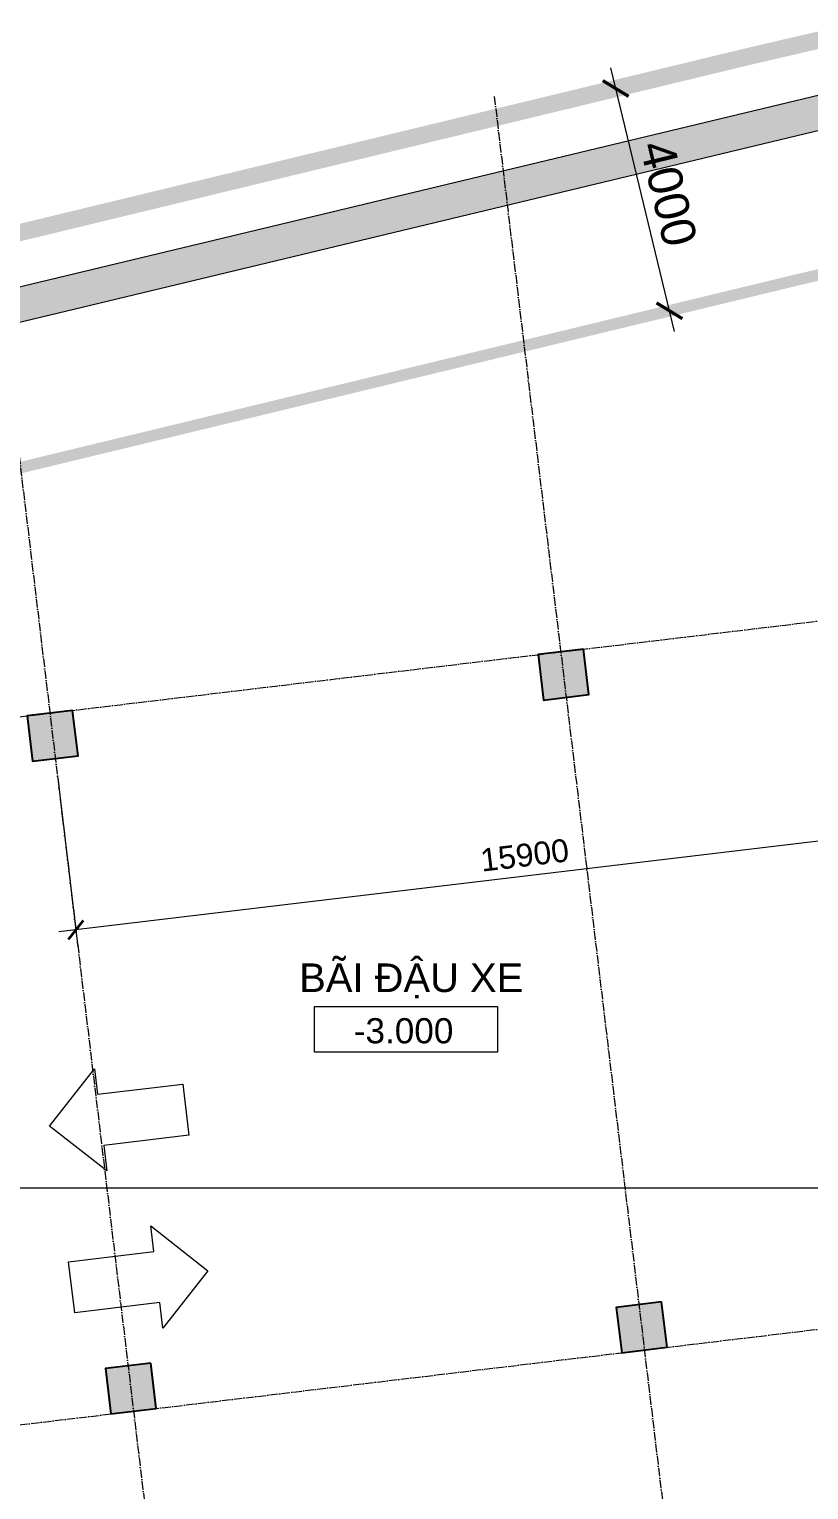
# Model space of a CAD drawing. Header units: millimetres. Extents: x -55733 to 116976, y -16290 to 119028.
# Drawn here: x 49067 to 62705, y 14634 to 40185 of the extents above; entities that cross this region are included whole.
import ezdxf
from ezdxf.xclip import XClip

# ---------------------------------------------------------------- set-up
doc = ezdxf.new("R2010")
doc.units = ezdxf.units.MM
doc.header["$XCLIPFRAME"] = 0
for name, pattern in [('Grid Line', [4.2, 3, -0.6, 0, -0.6]), ('HIDDEN2', [4.7625, 3.175, -1.5875]), ('PHANTOM', [63.5, 31.75, -6.35, 6.35, -6.35, 6.35, -6.35])]:
    doc.linetypes.add(name, pattern=pattern)
doc.layers.get('Defpoints').update_dxf_attribs({"color": 230})
for name, color, linetype, lineweight in [('A-DETL-GENF', 31, 'Continuous', 5), ('CHU', 181, 'Continuous', 5), ('DIM', 1, 'Continuous', 5), ('G-ANNO-DIMS', 111, 'Continuous', 5), ('G-ANNO-SYMB', 111, 'Continuous', 5), ('HATCH-1', 8, 'Continuous', 5), ('NET THAY 2', 55, 'Continuous', 5), ('NET-CAT', 3, 'Continuous', 15), ('TRUC', 225, 'Continuous', 5), ('X-COT HAM$0$LC.HA', 8, 'Continuous', 9)]:
    doc.layers.add(name, color=color, linetype=linetype, lineweight=lineweight)
doc.layers.add('CGXD', color=5, linetype='HIDDEN2')
doc.layers.add('RD-AB', color=4, linetype='PHANTOM')
doc.styles.add('Arial_4', font='arial_0.ttf', dxfattribs={"height": 500})
doc.styles.add('Arial_5', font='arial_0.ttf', dxfattribs={"height": 440})
doc.styles.add('TA1', font='arial_0.ttf')
doc.dimstyles.new('D_200_KTx2', dxfattribs={"dimtxt": 400, "dimasz": 300, "dimexe": 300, "dimexo": 300, "dimgap": 160, "dimtad": 1, "dimdec": 0, "dimzin": 9, "dimtxsty": 'TA1', "dimblk": 'ARCHTICK', "dimcen": 1, "dimdle": 300, "dimclrd": 256, "dimclre": 256, "dimclrt": 7, "dimadec": 0, "dimazin": 0, "dimtfac": 1, "dimtdec": 0, "dimtix": 1, "dimtmove": 1, "dimatfit": 3, "dimldrblk": 'ARCHTICK', "dimfxl": 0, "dimtolj": 1, "dimtzin": 0, "dimlwd": -1, "dimlwe": -1, "dimarcsym": 0})
doc.dimstyles.new('D_300_KTx3.0', dxfattribs={"dimtxt": 600, "dimasz": 375, "dimexe": 375, "dimexo": 375, "dimgap": 160, "dimtad": 1, "dimdec": 0, "dimzin": 9, "dimtxsty": 'TA1', "dimblk": 'ARCHTICK', "dimcen": 1, "dimdle": 375, "dimclrd": 256, "dimclre": 256, "dimclrt": 7, "dimadec": 0, "dimazin": 0, "dimtfac": 1, "dimtdec": 0, "dimtix": 1, "dimtmove": 1, "dimatfit": 3, "dimldrblk": 'ARCHTICK', "dimfxl": 0, "dimtolj": 1, "dimtzin": 0, "dimlwd": -1, "dimlwe": -1, "dimarcsym": 0})

# ---------------------------------------------------------------- blocks, each defined once
blk = doc.blocks.new('X-COT HAM$0$20180221 BF$0$Square - Concrete - 800-2072531-IDEA-1st Storey')
at = {"layer": 'X-COT HAM$0$LC.HA'}
blk.add_hatch(color=256, dxfattribs=at).paths.add_polyline_path([(-400, -400), (400, -400), (400, 400), (-400, 400)], flags=0)
at = {"lineweight": 25}
blk.add_lwpolyline([(-400, -400), (400, -400), (400, 400), (-400, 400)], close=True, dxfattribs=at)
blk = doc.blocks.new('ALC1807-ASCENT PLAZA-KET CAU_rvt-1-MẶT BẰNG HẦM 1')
at = {"rotation": 186.830649259234}
for p in [(58413, 28895), (49477, 27824), (59781, 17476), (50844, 16406)]:
    blk.add_blockref('X-COT HAM$0$20180221 BF$0$Square - Concrete - 800-2072531-IDEA-1st Storey', p, dxfattribs=at)
blk = doc.blocks.new('AROW - AROW-1139903-MẶT BẰNG HẦM 1')
at = {"layer": 'A-DETL-GENF'}
for p, q in [((0, 0), (900, 900)), ((900, 900), (900, 450)), ((900, 450), (2400, 450)), ((2400, 450), (2400, -450)), ((900, -900), (0, 0)), ((2400, -450), (900, -450)), ((900, -450), (900, -900))]:
    blk.add_line(p, q, dxfattribs=at)
blk = doc.blocks.new('Spot Elevations - CODE 1-1678943-MẶT BẰNG HẦM 1')
at = {"layer": 'G-ANNO-DIMS'}
for p, q in [((10.5, 4), (-5.5, 4)), ((-5.5, 4), (-5.5, 0)), ((10.5, 0), (10.5, 4)), ((-5.5, 0), (10.5, 0))]:
    blk.add_line(p, q, dxfattribs=at)
blk = doc.blocks.new('_ArchTick')
at = {"color": 0, "const_width": 0.15}
blk.add_lwpolyline([(-0.5, -0.5), (0.5, 0.5)], dxfattribs=at)
blk = doc.blocks.new('*D26')
at = {"layer": 'Defpoints', "color": 0, "transparency": 16777216}
for p in [(115060, 72640), (115060, 72640), (116000, 68752, 0)]:
    blk.add_point(p, dxfattribs=at)
at = {"layer": 'DIM', "transparency": 16777216}
blk.add_line((116088, 68387), (114972, 73004), dxfattribs=at)
at = {"layer": 'DIM', "transparency": 16777216, "xscale": 375.0000000000001, "yscale": 375.0000000000001, "zscale": 375.0000000000001}
for p, rotation in [((115060, 72640), 103.5907459284107), ((116000, 68752), 283.5907459284107)]:
    blk.add_blockref('_ArchTick', p, dxfattribs=dict(at, rotation=rotation))
at = {"layer": 'DIM', "color": 7, "transparency": 16777216, "insert": (115984, 70805), "char_height": 600, "attachment_point": 5, "rotation": 283.5907, "style": 'TA1'}
blk.add_mtext('\\A1;4000', dxfattribs=at)
blk = doc.blocks.new('*D77')
at = {"layer": 'Defpoints', "color": 0, "transparency": 16777216}
for p in [(65472, 27978), (49524, 27427), (49883, 24428)]:
    blk.add_point(p, dxfattribs=at)
at = {"layer": 'DIM', "transparency": 16777216}
for p, q in [((65507, 27680), (65706, 26021)), ((49560, 27129), (49919, 24130)), ((65968, 26354), (49586, 24392))]:
    blk.add_line(p, q, dxfattribs=at)
at = {"layer": 'DIM', "transparency": 16777216, "xscale": 300, "yscale": 300, "zscale": 300}
for p, rotation in [((65670, 26319), 6.830649259279361), ((49883, 24428), 186.8306492592794)]:
    blk.add_blockref('_ArchTick', p, dxfattribs=dict(at, rotation=rotation))
at = {"layer": 'DIM', "color": 7, "transparency": 16777216, "insert": (57734, 25735), "char_height": 400, "attachment_point": 5, "rotation": 6.8306, "style": 'TA1', "bg_fill": 3, "box_fill_scale": 1.1, "bg_fill_color": 256, "bg_fill_true_color": 13158600, "bg_fill_transparency": 0}
blk.add_mtext('\\A1;15900', dxfattribs=at)
blk = doc.blocks.new('A$C7BC647D4')
for points in [[(44139, 8967), (45631, -3310), (-3699, -3310), (-3699, 18290), (-8923, 18290), (-11799, 20218), (-11799, 45650), (42773, 45650), (44343, 34586), (74924, 41932), (76806, 36089), (97174, 42649), (104895, 16253)], [(43471, 9491), (44953, -2710), (-3099, -2710), (-3099, 18890), (-8740, 18890), (-11199, 20538), (-11199, 45050), (42252, 45050), (43841, 33849), (74524, 41219), (76419, 35334), (96771, 41889), (104120, 16765)]]:
    blk.add_lwpolyline(points, close=True)
at = {"layer": 'HATCH-1', "const_width": 600}
blk.add_lwpolyline([(43805, 9229), (45292, -3010), (-3399, -3010), (-3399, 18590), (-8831, 18590), (-11499, 20378), (-11499, 45350), (42512, 45350), (44092, 34217), (74724, 41575), (76612, 35712), (96972, 42269), (104507, 16509)], close=True, dxfattribs=at)
blk = doc.blocks.new('A$C1F0A2BF7')
at = {"layer": 'CGXD', "ltscale": 200, "const_width": 200, "elevation": 0}
blk.add_lwpolyline([(96759.2, 45314.9), (136491.9, 50242.4), (170213.8, 54174.3), (170585.9, 54217.7), (168911.8, 58286.3), (165478.7, 66500.9), (165408.7, 66480.5), (161217, 75348.6), (153561.1, 72890.8), (130418, 65461.2), (128403.5, 71788.7), (125832.2, 71058.2), (118267.2, 69299.8), (97389.2, 64252.5)], dxfattribs=at)
at = {"layer": 'RD-AB', "ltscale": 30, "const_width": 300, "elevation": 0}
blk.add_lwpolyline([(175144.3, 53651.9), (172606.9, 59818.4), (167790.4, 71343.2), (167565.7, 71277.5), (163334.5, 80229.2), (152338.7, 76699.2), (133013.3, 70495.2), (131039.2, 76695.5), (124832.5, 74932.3), (117344.6, 73191.8), (100730.8, 69175.3)], dxfattribs=at)
at = {"layer": 'DIM'}
dim = blk.add_aligned_dim(p1=(116000.4, 68751.8, 0), p2=(115060.5, 72639.7, 0), distance=0, dimstyle='D_300_KTx3.0', dxfattribs=at)
dim.commit()
dim.dimension.update_dxf_attribs({"geometry": '*D26', "text_midpoint": (115983.7, 70805.3, 0)})

msp = doc.modelspace()

# ---------------------------------------------------------------- linework, layer by layer
at = {"layer": 'G-ANNO-SYMB'}
msp.add_line((-22068.7, 19919), (107864.3, 19919), dxfattribs=at)
at = {"layer": 'TRUC', "linetype": 'Grid Line', "ltscale": 50}
msp.add_line((43049.3, 15069.1), (107567.2, 22797.4), dxfattribs=at)

# ---------------------------------------------------------------- block references
at = {"layer": 'A-DETL-GENF'}
for p, rotation in [((49423, 20998.1), 6.863801525579298), ((52193.3, 18463.3), 186.8306492592332)]:
    msp.add_blockref('AROW - AROW-1139903-MẶT BẰNG HẦM 1', p, dxfattribs=dict(at, rotation=rotation))
at = {"layer": 'G-ANNO-DIMS', "extrusion": (0, 0, -1), "xscale": 199.9999999999999, "yscale": 199.9999999999999, "zscale": 199.9999999999999}
msp.add_blockref('Spot Elevations - CODE 1-1678943-MẶT BẰNG HẦM 1', (-56156.4, 22290), dxfattribs=at)
at = {"layer": 'NET THAY 2'}
ref = msp.add_blockref('A$C1F0A2BF7', (-55733.2, -33492.3, 0), dxfattribs=at)
XClip(ref).set_block_clipping_path([(-27462.6186291156, 51738.6749988016), (137958.5174097056, 152520.3806320981)])
at = {"layer": 'NET-CAT'}
for name in ['A$C7BC647D4', 'ALC1807-ASCENT PLAZA-KET CAU_rvt-1-MẶT BẰNG HẦM 1']:
    msp.add_blockref(name, (0, 0), dxfattribs=at)

# ---------------------------------------------------------------- texts
at = {"layer": 'CHU', "color": 7, "insert": (53790, 23842), "char_height": 500, "width": 3969.3, "attachment_point": 1, "line_spacing_factor": 0.936439, "style": 'Arial_4'}
msp.add_mtext('\\pt2540,5080,7620,10160,12700,15240,17780,20320,22860,25400,27940,30480,33020,35560,38100,40640,43180,45720,48260,50800,53340,55880,58420,60960,63500,66040,68580,71120,73660,76200,78740,81280;BÃI ĐẬU XE', dxfattribs=at)
at = {"layer": 'G-ANNO-DIMS', "insert": (54744.7, 22884.4), "char_height": 440, "width": 2084.67, "attachment_point": 1, "line_spacing_factor": 0.941778, "style": 'Arial_5'}
msp.add_mtext('-3.000', dxfattribs=at)

# ---------------------------------------------------------------- next in the draw order: dimensions: what is measured, and where the dimension line sits
at = {"layer": 'DIM'}
dim = msp.add_linear_dim(base=(49883.4, 24427.6), p1=(65471.5, 27977.5), p2=(49524.1, 27426.9), angle=186.83065, dimstyle='D_200_KTx2', override={"dimtfill": 1, "dimarcsym": 2}, dxfattribs=at)
dim.commit()
dim.dimension.update_dxf_attribs({"geometry": '*D77', "text_midpoint": (57733.5, 25734.7)})

# ---------------------------------------------------------------- next in the draw order: linework, layer by layer
at = {"layer": 'TRUC', "linetype": 'Grid Line', "ltscale": 50}
for p, q in [((57202.3, 39009), (61169.1, 5886.1)), ((48266.2, 37938.6), (52233, 4815.7)), ((41586.4, 27281.8), (106104.3, 35010.1))]:
    msp.add_line(p, q, dxfattribs=at)

doc.saveas('drawing.dxf')
